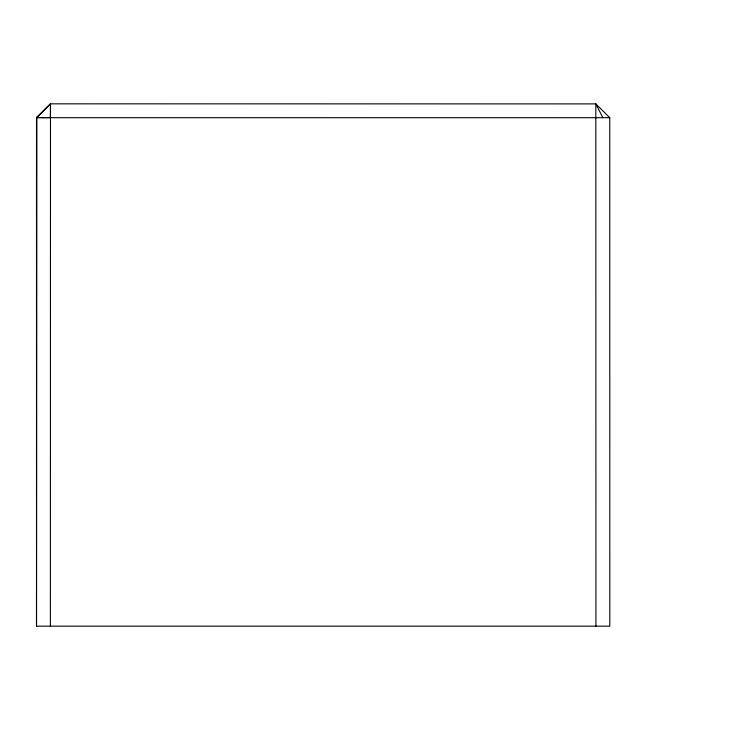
<?xml version="1.0" encoding="UTF-8"?>
<svg xmlns="http://www.w3.org/2000/svg" width="730" height="730" viewBox="0 0 730 730"><rect width="100%" height="100%" fill="white"/><g stroke="black" fill="none" stroke-linecap="round" stroke-linejoin="round"><path stroke-width="1.09" d="M36.509 626.185L36.5 117.585L50.489 103.833L595.826 103.888L609.76 117.685L609.815 626.167L36.509 626.167L36.847 117.247M50.379 626.167L50.489 103.833L36.564 117.703L609.76 117.694M50.489 103.824L50.37 117.585L36.5 117.585M602.843 117.685L595.826 103.815L595.945 626.167"/></g></svg>
